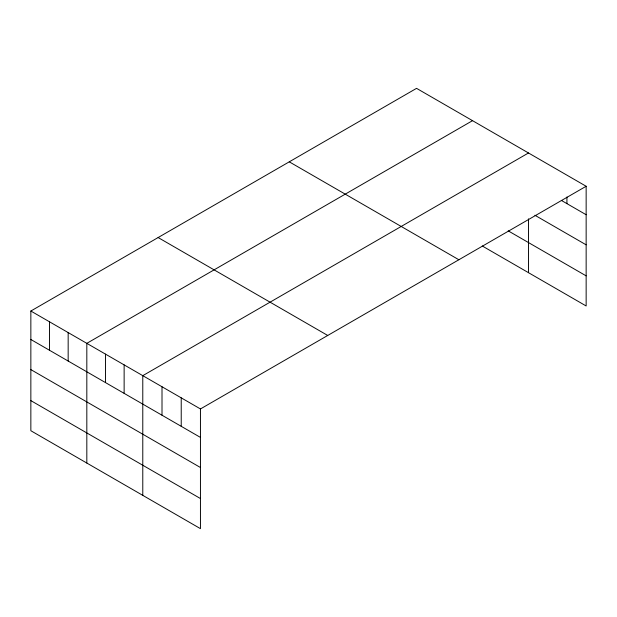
<?xml version="1.0" encoding="UTF-8"?>
<svg xmlns="http://www.w3.org/2000/svg" width="617" height="617" viewBox="0 0 617 617"><rect width="100%" height="100%" fill="white"/><g stroke="black" fill="none" stroke-linecap="round" stroke-linejoin="round"><path stroke-width="0.93" d="M30.85 311.03L200.448 408.948L200.448 528.653L30.85 430.735L30.85 311.03L416.552 88.347L586.15 186.265L586.15 305.97L482.255 245.982M472.522 120.662L86.82 343.345L86.82 463.043M528.484 152.977L142.782 375.66L142.782 495.358M200.448 408.948L586.15 186.265M561.323 200.394L586.15 214.731M534.893 215.248L586.15 244.833M508.207 230.858L586.15 275.861M289.273 161.839L458.871 259.749M158.129 237.545L327.727 335.463M30.85 339.497L200.448 437.414M30.85 369.606L200.448 467.516M30.85 400.626L200.448 498.544M566.93 196.993L566.93 203.633M528.484 218.842L528.484 272.675M181.228 397.849L181.228 426.316M162.009 386.759L162.009 415.218M124.133 364.886L124.133 393.345M105.476 354.119L105.476 382.579M68.163 332.578L68.163 361.038M49.507 321.804L49.507 350.263"/></g></svg>
